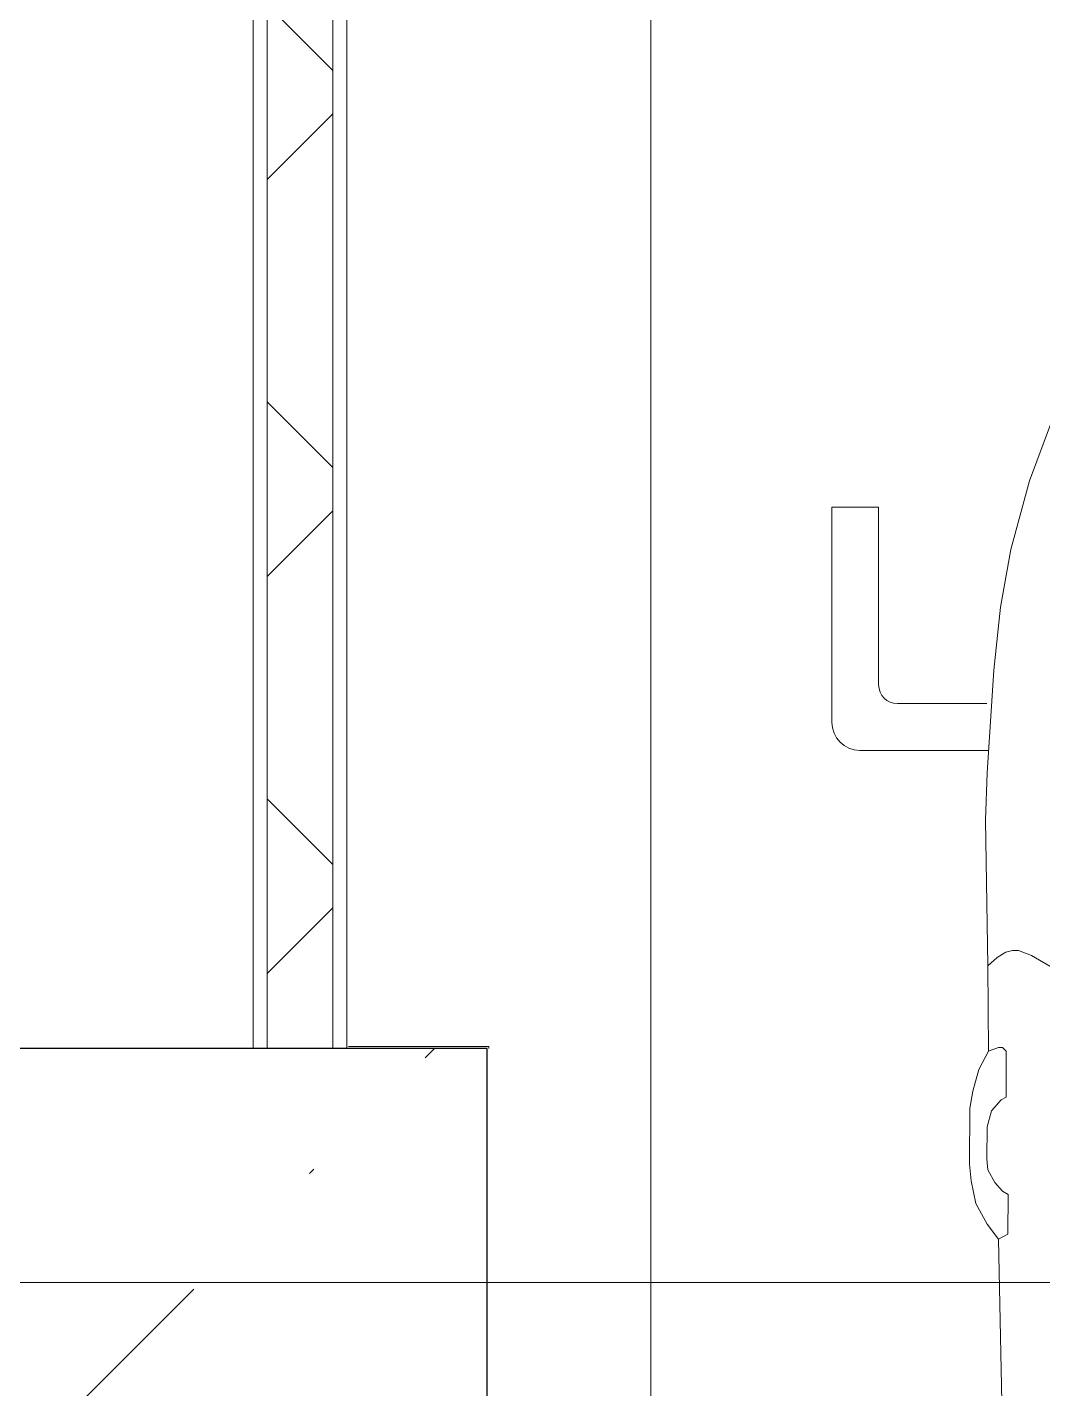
# Model space of a CAD drawing. Header units: millimetres. Extents: x 48966 to 155647, y -43515 to 30475.
# Drawn here: x 63290 to 64375, y 19403 to 20858 of the extents above; entities that cross this region are included whole.
import ezdxf

# ---------------------------------------------------------------- set-up
doc = ezdxf.new("R2010")
doc.units = ezdxf.units.MM
doc.linetypes.add('Осевые', pattern=[6350, 1270, -952.5, 3175, -952.5])
for name, color, linetype, lineweight in [('Колонны', 7, 'Continuous', 9), ('Колонны-1', 7, 'Continuous', 25), ('Общие ребра', 7, 'Continuous', 9), ('Оси-2', 7, 'Осевые', 9), ('Парковка', 7, 'Continuous', 9), ('Перекрытия', 7, 'Continuous', 9), ('Стены-1', 7, 'Continuous', 18), ('Штриховка разреза', 7, 'Continuous', 9), ('Элементы узлов', 7, 'Continuous', 9)]:
    doc.layers.add(name, color=color, linetype=linetype, lineweight=lineweight)

# ---------------------------------------------------------------- blocks, each defined once
blk = doc.blocks.new('Колона монолитная107 - Колона монолитная-525885-План -1-го этажа на отм_ -10_350')
at = {"layer": 'Колонны'}
h = blk.add_hatch(dxfattribs=at)
h.set_pattern_fill('FP_1', color=256, style=0, pattern_type=2)
h.set_pattern_definition([(45, (0, 0), (-493.914, 493.914), []), (45, (493.9, 0), (-493.914, 493.914), [873.125, -174.625, 6.706, -167.919])])
h.paths.add_polyline_path([(63281.6, 19267.1), (63781.6, 19267.1), (63781.6, 19767.1), (63281.6, 19767.1)], flags=0)
at = {"layer": 'Колонны-1'}
for p, q in [((63781.6, 19767.1), (63281.6, 19767.1)), ((63281.6, 19767.1), (63281.6, 19267.1)), ((63781.6, 19267.1), (63781.6, 19767.1)), ((63281.6, 19267.1), (63781.6, 19267.1))]:
    blk.add_line(p, q, dxfattribs=at)
blk = doc.blocks.new('Парковка_одиночная - Средний класс 5500х2500мм-8504634-План -1-го этажа на отм_ -10_350')
at = {"layer": 'Парковка'}
for p, q in [((0, 0), (0, -5500)), ((193.3, -1058.6), (243.3, -1058.6)), ((193.3, -1288.6), (193.3, -1058.6)), ((243.3, -1058.6), (243.3, -1248.6)), ((263.3, -1268.6), (359, -1268.6)), ((360.2, -1318.6), (223.3, -1318.6))]:
    blk.add_line(p, q, dxfattribs=at)
for centre, radius in [((263.3, -1248.6), 20), ((223.3, -1288.6), 30)]:
    blk.add_arc(centre, radius, 180, 270, dxfattribs=at)
at = {"layer": 'Элементы узлов'}
for p, q in [((404.5, -1030.6), (436, -946.6)), ((404.5, -1030.6), (436, -946.6)), ((404.5, -1030.6), (436, -946.6)), ((384.7, -1104.1), (404.5, -1030.6)), ((384.7, -1104.1), (404.5, -1030.6)), ((384.7, -1104.1), (404.5, -1030.6)), ((373.6, -1165.6), (384.7, -1104.1)), ((373.6, -1165.6), (384.7, -1104.1)), ((373.6, -1165.6), (384.7, -1104.1)), ((366.5, -1232.9), (373.6, -1165.6)), ((366.5, -1232.9), (373.6, -1165.6)), ((366.5, -1232.9), (373.6, -1165.6)), ((359.4, -1342.6), (366.5, -1232.9)), ((359.4, -1342.6), (366.5, -1232.9)), ((359.4, -1342.6), (366.5, -1232.9)), ((357.5, -1393.2), (359.4, -1342.6)), ((357.5, -1393.2), (359.4, -1342.6)), ((357.5, -1393.2), (359.4, -1342.6)), ((359.9, -1549), (357.5, -1393.2)), ((359.9, -1549), (357.5, -1393.2)), ((359.9, -1549), (357.5, -1393.2)), ((370.1, -1539.8), (359.9, -1549)), ((370.1, -1539.8), (359.9, -1549)), ((370.1, -1539.8), (359.9, -1549)), ((379.2, -1534.4), (370.1, -1539.8)), ((379.2, -1534.4), (370.1, -1539.8)), ((379.2, -1534.4), (370.1, -1539.8)), ((386.4, -1532.6), (379.2, -1534.4)), ((386.4, -1532.6), (379.2, -1534.4)), ((386.4, -1532.6), (379.2, -1534.4)), ((392.8, -1532.6), (386.4, -1532.6)), ((392.8, -1532.6), (386.4, -1532.6)), ((392.8, -1532.6), (386.4, -1532.6)), ((406.8, -1537.8), (392.8, -1532.6)), ((406.8, -1537.8), (392.8, -1532.6)), ((406.8, -1537.8), (392.8, -1532.6)), ((452.3, -1564.5), (406.8, -1537.8)), ((452.3, -1564.5), (406.8, -1537.8)), ((452.3, -1564.5), (406.8, -1537.8)), ((360.7, -1639.9), (359.9, -1549)), ((360.7, -1639.9), (359.9, -1549)), ((360.7, -1639.9), (359.9, -1549)), ((350.5, -1659.6), (360.7, -1639.9)), ((350.5, -1659.6), (360.7, -1639.9)), ((350.5, -1659.6), (360.7, -1639.9)), ((371.2, -1636.1), (360.7, -1639.9)), ((371.2, -1636.1), (360.7, -1639.9)), ((371.2, -1636.1), (360.7, -1639.9)), ((375.8, -1636.3), (371.2, -1636.1)), ((375.8, -1636.3), (371.2, -1636.1)), ((375.8, -1636.3), (371.2, -1636.1)), ((379.6, -1639.9), (375.8, -1636.3)), ((379.6, -1639.9), (375.8, -1636.3)), ((379.6, -1639.9), (375.8, -1636.3)), ((379.6, -1689.1), (379.6, -1639.9)), ((379.6, -1689.1), (379.6, -1639.9)), ((379.6, -1689.1), (379.6, -1639.9)), ((343.9, -1682.7), (350.5, -1659.6)), ((343.9, -1682.7), (350.5, -1659.6)), ((343.9, -1682.7), (350.5, -1659.6)), ((340.8, -1701.1), (343.9, -1682.7)), ((340.8, -1701.1), (343.9, -1682.7)), ((340.8, -1701.1), (343.9, -1682.7)), ((340.4, -1760.8), (340.8, -1701.1)), ((340.4, -1760.8), (340.8, -1701.1)), ((340.4, -1760.8), (340.8, -1701.1)), ((364, -1703.7), (374.3, -1692.2)), ((364, -1703.7), (374.3, -1692.2)), ((364, -1703.7), (374.3, -1692.2)), ((374.3, -1692.2), (379.6, -1689.1)), ((374.3, -1692.2), (379.6, -1689.1)), ((374.3, -1692.2), (379.6, -1689.1)), ((359.2, -1720.9), (364, -1703.7)), ((359.2, -1720.9), (364, -1703.7)), ((359.2, -1720.9), (364, -1703.7)), ((358.9, -1755.1), (359.2, -1720.9)), ((358.9, -1755.1), (359.2, -1720.9)), ((358.9, -1755.1), (359.2, -1720.9)), ((359.9, -1766.9), (358.9, -1755.1)), ((359.9, -1766.9), (358.9, -1755.1)), ((359.9, -1766.9), (358.9, -1755.1)), ((342, -1778.6), (340.4, -1760.8)), ((342, -1778.6), (340.4, -1760.8)), ((342, -1778.6), (340.4, -1760.8)), ((367.3, -1780.4), (359.9, -1766.9)), ((367.3, -1780.4), (359.9, -1766.9)), ((367.3, -1780.4), (359.9, -1766.9)), ((347.3, -1802.7), (342, -1778.6)), ((347.3, -1802.7), (342, -1778.6)), ((347.3, -1802.7), (342, -1778.6)), ((375.7, -1789.7), (367.3, -1780.4)), ((375.7, -1789.7), (367.3, -1780.4)), ((375.7, -1789.7), (367.3, -1780.4)), ((381.8, -1793.1), (375.7, -1789.7)), ((381.8, -1793.1), (375.7, -1789.7)), ((381.8, -1793.1), (375.7, -1789.7)), ((359.1, -1825.1), (347.3, -1802.7)), ((359.1, -1825.1), (347.3, -1802.7)), ((359.1, -1825.1), (347.3, -1802.7)), ((381.5, -1835.7), (381.8, -1793.1)), ((381.5, -1835.7), (381.8, -1793.1)), ((381.5, -1835.7), (381.8, -1793.1)), ((371.4, -1841), (359.1, -1825.1)), ((371.4, -1841), (359.1, -1825.1)), ((371.4, -1841), (359.1, -1825.1)), ((371.4, -1841), (381.5, -1835.7)), ((371.4, -1841), (381.5, -1835.7)), ((371.4, -1841), (381.5, -1835.7)), ((375.8, -2060.1), (371.4, -1841)), ((375.8, -2060.1), (371.4, -1841)), ((375.8, -2060.1), (371.4, -1841))]:
    blk.add_line(p, q, dxfattribs=at)

msp = doc.modelspace()

# ---------------------------------------------------------------- hatches: boundary and pattern name
at = {"layer": 'Штриховка разреза'}
h = msp.add_hatch(dxfattribs=at)
h.set_pattern_fill('FP_28', color=256, style=0, pattern_type=2)
h.set_pattern_definition([(45, (0, 0), (-212.132, 212.132), []), (135, (0, 0), (-212.132, -212.132), [])])
h.paths.add_polyline_path([(63616.6, 19767.1), (63616.6, 22317.1), (63546.6, 22317.1), (63546.6, 19767.1)], flags=0)
h.paths.add_polyline_path([(63546.6, 23217.1), (63616.6, 23217.1), (63616.6, 23517.1), (63546.6, 23517.1)], flags=0)

# ---------------------------------------------------------------- linework, layer by layer
at = {"layer": 'Общие ребра'}
for p, q in [((63531.6, 22317.1), (63531.6, 19767.1)), ((63546.6, 22317.1), (63546.6, 19767.1)), ((63616.6, 22317.1), (63616.6, 19767.1)), ((63631.6, 19767.1), (63631.6, 22317.1))]:
    msp.add_line(p, q, dxfattribs=at)
at = {"layer": 'Оси-2'}
for p, q in [((63531.6, 25417.1), (63531.6, -41737.8)), ((150171.6, 19517.1), (50565.6, 19517.1))]:
    msp.add_line(p, q, dxfattribs=at)
at = {"layer": 'Перекрытия'}
for p, q in [((63631.6, 23517.1), (63631.6, 19767.1)), ((63531.6, 19767.1), (63531.6, 22317.1)), ((63281.6, 19767.1), (63531.6, 19767.1)), ((63631.6, 19767.1), (63781.6, 19767.1)), ((63781.6, 19767.1), (63781.6, 19267.1))]:
    msp.add_line(p, q, dxfattribs=at)
at = {"layer": 'Стены-1'}
for p, q in [((63531.6, 19767.1), (63631.6, 19767.1)), ((63783.6, 19769.1), (63633.6, 19769.1)), ((63633.6, 19767.1), (63781.6, 19767.1)), ((63783.6, 19767.1), (63783.6, 19769.1))]:
    msp.add_line(p, q, dxfattribs=at)

# ---------------------------------------------------------------- block references
at = {"layer": 'Колонны'}
msp.add_blockref('Колона монолитная107 - Колона монолитная-525885-План -1-го этажа на отм_ -10_350', (0, 0), dxfattribs=at)
at = {"layer": 'Парковка'}
msp.add_blockref('Парковка_одиночная - Средний класс 5500х2500мм-8504634-План -1-го этажа на отм_ -10_350', (63956.6, 21404.3), dxfattribs=at)

doc.saveas('drawing.dxf')
